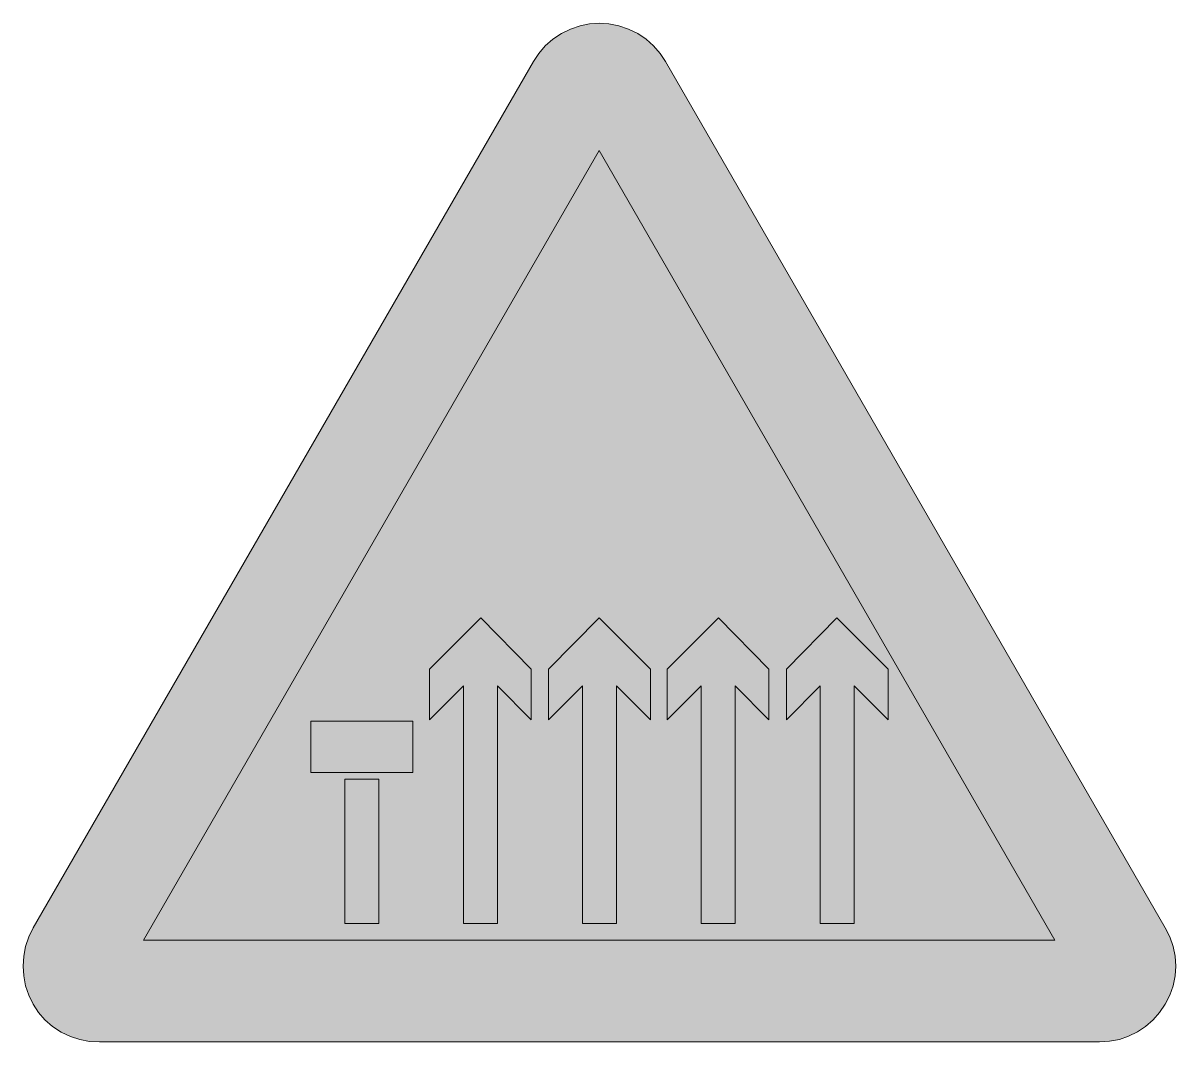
# Model space of a CAD drawing. Header units: metres. Extents: x 147 to 422, y 14 to 257.
import ezdxf

# ---------------------------------------------------------------- set-up
doc = ezdxf.new("R2010")
doc.units = ezdxf.units.M
for name, color, linetype, true_color in [('FILL_BLACK_000000', 7, 'Continuous', 0x000000), ('FILL_RED_FF0000', 7, 'Continuous', 0xff0000), ('FILL_WHITE_FFFFFF', 7, 'Continuous', 0xffffff)]:
    doc.layers.add(name, color=color, linetype=linetype, true_color=true_color)

msp = doc.modelspace()

# ---------------------------------------------------------------- hatches: boundary and pattern name
at = {"layer": 'FILL_BLACK_000000', "true_color": 0x000000}
h = msp.add_hatch(color=7, dxfattribs=at)
h.dxf.hatch_style = 1
h.paths.add_polyline_path([(268.32, 103.32), (268.32, 91.26), (260.22, 99.36), (260.22, 42.66), (252.12, 42.66), (252.12, 99.36), (244.02, 91.26), (244.02, 103.32), (256.26, 115.56), (268.32, 103.32)])
h = msp.add_hatch(color=7, dxfattribs=at)
h.dxf.hatch_style = 1
h.paths.add_polyline_path([(296.76, 103.32), (296.76, 91.26), (288.66, 99.36), (288.66, 42.66), (280.56, 42.66), (280.56, 99.36), (272.46, 91.26), (272.46, 103.32), (284.52, 115.56), (296.76, 103.32)])
h = msp.add_hatch(color=7, dxfattribs=at)
h.dxf.hatch_style = 1
h.paths.add_polyline_path([(325.02, 103.32), (325.02, 91.26), (316.92, 99.36), (316.92, 42.66), (308.82, 42.66), (308.82, 99.36), (300.72, 91.26), (300.72, 103.32), (312.96, 115.56), (325.02, 103.32)])
h = msp.add_hatch(color=7, dxfattribs=at)
h.dxf.hatch_style = 1
h.paths.add_polyline_path([(353.46, 103.32), (353.46, 91.26), (345.36, 99.36), (345.36, 42.66), (337.26, 42.66), (337.26, 99.36), (329.16, 91.26), (329.16, 103.32), (341.22, 115.56), (353.46, 103.32)])
h = msp.add_hatch(color=7, dxfattribs=at)
h.dxf.hatch_style = 1
h.paths.add_polyline_path([(231.96, 77.04), (231.96, 42.66), (223.86, 42.66), (223.86, 77.04), (231.96, 77.04)])
at = {"layer": 'FILL_RED_FF0000', "true_color": 0xff0000}
h = msp.add_hatch(color=7, dxfattribs=at)
h.dxf.hatch_style = 1
h.paths.add_polyline_path([(420.64, 39.43), (421.44, 37.17), (421.92, 34.85), (422.09, 32.49), (421.92, 30.13), (421.44, 27.81), (420.64, 25.55), (419.52, 23.4), (418.18, 21.41), (416.62, 19.64), (414.85, 18.1), (412.91, 16.81), (410.81, 15.78), (408.59, 15.02), (406.26, 14.56), (403.86, 14.4), (165.36, 14.4), (162.96, 14.54), (160.64, 14.96), (158.37, 15.69), (156.18, 16.74), (154.13, 18.08), (152.31, 19.67), (150.76, 21.45), (149.52, 23.4), (148.46, 25.55), (147.7, 27.81), (147.24, 30.13), (147.09, 32.49), (147.24, 34.85), (147.7, 37.17), (148.46, 39.43), (149.52, 41.58), (268.86, 248.22), (270.1, 250.17), (271.65, 251.96), (273.47, 253.54), (275.52, 254.88), (277.71, 255.96), (279.95, 256.75), (282.23, 257.23), (284.52, 257.4), (286.84, 257.23), (289.18, 256.75), (291.48, 255.96), (293.7, 254.88), (295.73, 253.54), (297.5, 251.96), (299.04, 250.17), (300.36, 248.22), (419.52, 41.58), (420.64, 39.43)])
h = msp.add_hatch(color=7, dxfattribs=at)
h.dxf.hatch_style = 1
h.paths.add_polyline_path([(240.06, 90.9), (240.06, 78.66), (215.76, 78.66), (215.76, 90.9), (240.06, 90.9)])
at = {"layer": 'FILL_WHITE_FFFFFF', "true_color": 0xffffff}
h = msp.add_hatch(color=7, dxfattribs=at)
h.dxf.hatch_style = 1
h.paths.add_polyline_path([(284.52, 226.98), (393.24, 38.7), (175.8, 38.7), (284.52, 226.98)])

# ---------------------------------------------------------------- linework, layer by layer
at = {"layer": 'FILL_BLACK_000000', "lineweight": 0, "true_color": 0x000000}
for points in [[(268.32, 103.32), (268.32, 91.26), (260.22, 99.36), (260.22, 42.66), (252.12, 42.66), (252.12, 99.36), (244.02, 91.26), (244.02, 103.32), (256.26, 115.56)], [(296.76, 103.32), (296.76, 91.26), (288.66, 99.36), (288.66, 42.66), (280.56, 42.66), (280.56, 99.36), (272.46, 91.26), (272.46, 103.32), (284.52, 115.56)], [(325.02, 103.32), (325.02, 91.26), (316.92, 99.36), (316.92, 42.66), (308.82, 42.66), (308.82, 99.36), (300.72, 91.26), (300.72, 103.32), (312.96, 115.56)], [(353.46, 103.32), (353.46, 91.26), (345.36, 99.36), (345.36, 42.66), (337.26, 42.66), (337.26, 99.36), (329.16, 91.26), (329.16, 103.32), (341.22, 115.56)], [(231.96, 77.04), (231.96, 42.66), (223.86, 42.66), (223.86, 77.04)]]:
    msp.add_lwpolyline(points, close=True, dxfattribs=at)
at = {"layer": 'FILL_RED_FF0000', "lineweight": 0, "true_color": 0xff0000}
for points in [[(420.64, 39.43), (421.44, 37.17), (421.92, 34.85), (422.09, 32.49), (421.92, 30.13), (421.44, 27.81), (420.64, 25.55), (419.52, 23.4), (418.18, 21.41), (416.62, 19.64), (414.85, 18.1), (412.91, 16.81), (410.81, 15.78), (408.59, 15.02), (406.26, 14.56), (403.86, 14.4), (165.36, 14.4), (162.96, 14.54), (160.64, 14.96), (158.37, 15.69), (156.18, 16.74), (154.13, 18.08), (152.31, 19.67), (150.76, 21.45), (149.52, 23.4), (148.46, 25.55), (147.7, 27.81), (147.24, 30.13), (147.09, 32.49), (147.24, 34.85), (147.7, 37.17), (148.46, 39.43), (149.52, 41.58), (268.86, 248.22), (270.1, 250.17), (271.65, 251.96), (273.47, 253.54), (275.52, 254.88), (277.71, 255.96), (279.95, 256.75), (282.23, 257.23), (284.52, 257.4), (286.84, 257.23), (289.18, 256.75), (291.48, 255.96), (293.7, 254.88), (295.73, 253.54), (297.5, 251.96), (299.04, 250.17), (300.36, 248.22), (419.52, 41.58)], [(240.06, 90.9), (240.06, 78.66), (215.76, 78.66), (215.76, 90.9)]]:
    msp.add_lwpolyline(points, close=True, dxfattribs=at)
at = {"layer": 'FILL_WHITE_FFFFFF', "lineweight": 0, "true_color": 0xff0000}
msp.add_lwpolyline([(284.52, 226.98), (393.24, 38.7), (175.8, 38.7)], close=True, dxfattribs=at)

doc.saveas('drawing.dxf')
